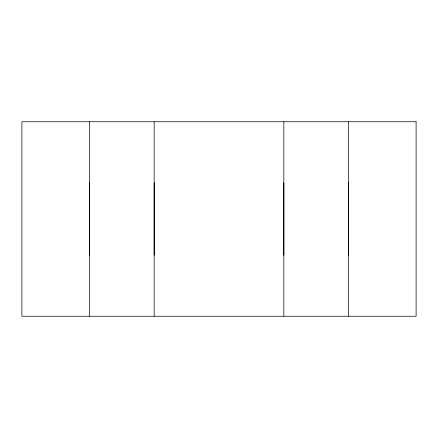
<?xml version="1.0" encoding="UTF-8"?>
<svg xmlns="http://www.w3.org/2000/svg" width="438" height="438" viewBox="0 0 438 438"><rect width="100%" height="100%" fill="white"/><g stroke="black" fill="none" stroke-linecap="round" stroke-linejoin="round"><path stroke-width="0.66" d="M89.33 255.31L89.33 121.748M154.165 121.748L154.165 255.31M283.835 255.31L283.835 182.69M348.67 255.31L348.67 182.69M348.67 121.748L348.67 316.252M283.835 121.748L283.835 316.252M154.165 182.69L154.165 316.252M89.33 182.69L89.33 316.252M416.1 121.748L21.9 121.748L21.9 316.252L416.1 316.252L416.1 121.748"/></g></svg>
